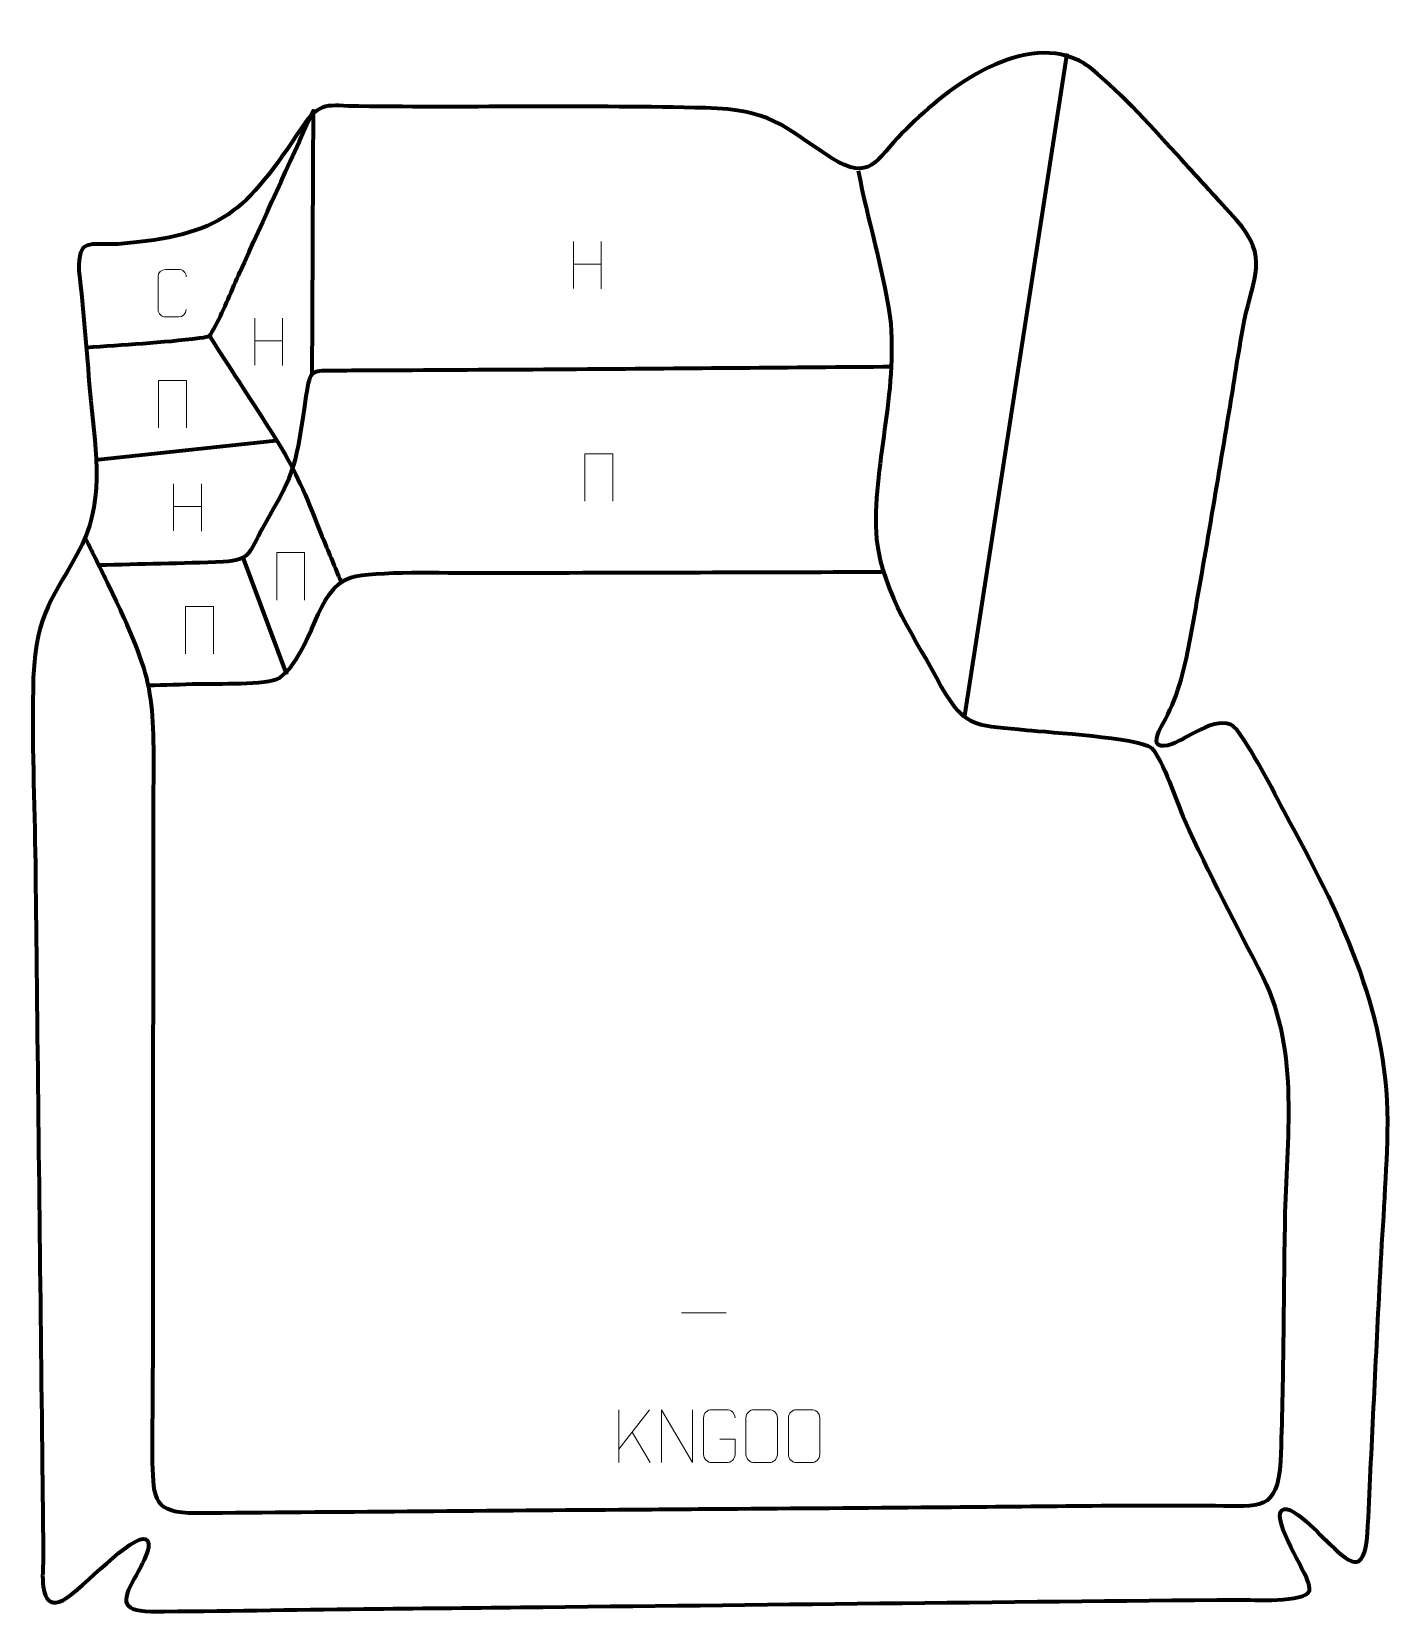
# Model space of a CAD drawing. Header units: millimetres. Extents: x 1146 to 1787, y 56 to 801.
import ezdxf

# ---------------------------------------------------------------- set-up
doc = ezdxf.new("R2010")
doc.units = ezdxf.units.MM
doc.header["$MEASUREMENT"] = 0
doc.layers.add('layer 2', color=7, linetype='Continuous')
doc.layers.add('layer 3', color=7, linetype='Continuous')

msp = doc.modelspace()

# ---------------------------------------------------------------- linework, layer by layer
at = {"layer": 'layer 2', "color": 142, "lineweight": 158}
for points in [[(1634.6653, 790.511), (1634.6653, 790.511), (1586.2282, 477.1304), (1586.2282, 477.1304)], [(1176.4639, 598.8684), (1176.4639, 598.8684), (1261.717, 607.9464), (1261.717, 607.9464)], [(1246.132, 552.8543), (1246.132, 552.8543), (1266.7288, 497.6151), (1266.7288, 497.6151)]]:
    msp.add_open_spline(points, degree=3, dxfattribs=at)
for points, knots in [([(1172.1875, 651.8274), (1189.719, 653.2532), (1208.2806, 654.108), (1225.6168, 656.3409), (1225.6168, 656.3409), (1230.7846, 657.0064), (1230.3987, 656.8565), (1233.1514, 662.0246), (1233.1514, 662.0246), (1237.4458, 670.0872), (1240.9708, 678.9924), (1244.6769, 687.3726), (1244.6769, 687.3726), (1256.202, 712.7272), (1267.7272, 738.0817), (1279.2527, 763.4361), (1279.2527, 763.4361), (1279.0162, 722.5138), (1278.8773, 679.9573), (1278.6408, 639.0349)], [0, 0, 0, 0, 0.16666667, 0.16666667, 0.16666667, 0.16666667, 0.33333333, 0.33333333, 0.33333333, 0.33333333, 0.5, 0.5, 0.5, 0.5, 0.66666667, 0.66666667, 0.66666667, 0.66666667, 1, 1, 1, 1]), ([(1536.3312, 735.1265), (1540.6449, 712.336), (1547.9487, 689.0694), (1551.2846, 666.4252), (1551.2846, 666.4252), (1555.3443, 629.8908), (1542.6321, 596.0948), (1544.9016, 561.2433), (1544.9016, 561.2433), (1548.3907, 534.693), (1563.3193, 514.8048), (1575.4821, 491.7762), (1575.4821, 491.7762), (1586.9675, 471.3602), (1594.0354, 473.7868), (1615.7722, 471.4089), (1615.7722, 471.4089), (1626.3963, 470.3371), (1667.8547, 467.8902), (1674.5763, 463.0751), (1674.5763, 463.0751), (1680.3391, 456.8531), (1686.2727, 437.9042), (1690.2242, 428.9937), (1690.2242, 428.9937), (1701.8027, 403.3198), (1714.4791, 379.5845), (1727.3303, 354.6428), (1727.3303, 354.6428), (1744.5262, 319.1956), (1738.227, 278.16), (1737.4901, 239.9584), (1737.4901, 239.9584), (1736.796, 202.255), (1736.8886, 164.2788), (1735.481, 126.6252), (1735.481, 126.6252), (1734.0152, 102.8508), (1725.6015, 105.3435), (1704.8503, 105.5072), (1704.8503, 105.5072), (1660.7429, 105.8341), (1616.1804, 105.0672), (1572.03, 104.7348), (1572.03, 104.7348), (1539.1395, 104.4873), (1506.2489, 104.2396), (1473.3584, 103.9921), (1473.3584, 103.9921), (1465.0316, 103.9294), (1456.7049, 103.8667), (1448.3782, 103.8041), (1448.3782, 103.8041), (1440.0515, 103.7414), (1431.7247, 103.6787), (1423.398, 103.616), (1423.398, 103.616), (1356.8996, 103.1184), (1290.4014, 102.5307), (1223.9027, 102.0728), (1223.9027, 102.0728), (1204.2397, 101.9374), (1203.9929, 108.5806), (1203.5178, 126.0306), (1203.5178, 126.0306), (1203.2312, 136.5584), (1203.6655, 146.9943), (1203.707, 157.5045), (1203.707, 157.5045), (1203.7261, 177.0973), (1203.7453, 196.6901), (1203.7645, 216.2829), (1203.7645, 216.2829), (1203.7967, 249.2155), (1203.8289, 282.148), (1203.8611, 315.0806), (1203.8611, 315.0806), (1203.9014, 356.3506), (1203.9418, 397.6205), (1203.9821, 438.8905), (1203.9821, 438.8905), (1204.3781, 488.7541), (1205.0032, 493.8401), (1182.6535, 540.0097), (1182.6535, 540.0097), (1179.0764, 547.399), (1175.3943, 554.7417), (1171.7722, 562.1097)], [0, 0, 0, 0, 0.04347826, 0.04347826, 0.04347826, 0.04347826, 0.08695652, 0.08695652, 0.08695652, 0.08695652, 0.13043478, 0.13043478, 0.13043478, 0.13043478, 0.17391304, 0.17391304, 0.17391304, 0.17391304, 0.2173913, 0.2173913, 0.2173913, 0.2173913, 0.26086957, 0.26086957, 0.26086957, 0.26086957, 0.30434783, 0.30434783, 0.30434783, 0.30434783, 0.34782609, 0.34782609, 0.34782609, 0.34782609, 0.39130435, 0.39130435, 0.39130435, 0.39130435, 0.43478261, 0.43478261, 0.43478261, 0.43478261, 0.47826087, 0.47826087, 0.47826087, 0.47826087, 0.52173913, 0.52173913, 0.52173913, 0.52173913, 0.56521739, 0.56521739, 0.56521739, 0.56521739, 0.60869565, 0.60869565, 0.60869565, 0.60869565, 0.65217391, 0.65217391, 0.65217391, 0.65217391, 0.69565217, 0.69565217, 0.69565217, 0.69565217, 0.73913043, 0.73913043, 0.73913043, 0.73913043, 0.7826087, 0.7826087, 0.7826087, 0.7826087, 0.82608696, 0.82608696, 0.82608696, 0.82608696, 0.86956522, 0.86956522, 0.86956522, 0.86956522, 0.91304348, 0.91304348, 0.91304348, 0.91304348, 1, 1, 1, 1]), ([(1230.2371, 657.4544), (1239.3884, 643.0442), (1249.1768, 628.1649), (1258.3989, 613.8338), (1258.3989, 613.8338), (1267.8165, 599.1987), (1272.4627, 590.1957), (1278.9194, 574.0043), (1278.9194, 574.0043), (1280.6262, 569.7241), (1282.307, 565.4445), (1284.0711, 561.1867), (1284.0711, 561.1867), (1286.8155, 554.6093), (1289.5584, 548.0313), (1292.3015, 541.4534)], [0, 0, 0, 0, 0.2, 0.2, 0.2, 0.2, 0.4, 0.4, 0.4, 0.4, 0.6, 0.6, 0.6, 0.6, 1, 1, 1, 1]), ([(1178.0784, 549.2554), (1197.6298, 549.8633), (1217.3517, 550.1059), (1236.8664, 550.905), (1236.8664, 550.905), (1249.9964, 551.6967), (1249.4365, 555.6378), (1255.1863, 566.2295), (1255.1863, 566.2295), (1272.258, 595.9301), (1270.7344, 595.2982), (1276.0255, 628.8651), (1276.0255, 628.8651), (1278.1723, 642.4845), (1278.4163, 640.7657), (1290.7192, 640.9898), (1290.7192, 640.9898), (1302.5249, 641.2049), (1314.2689, 641.1233), (1326.0651, 641.1878), (1326.0651, 641.1878), (1353.6032, 641.4007), (1381.142, 641.4926), (1408.6802, 641.7051), (1408.6802, 641.7051), (1456.6473, 642.087), (1504.6144, 642.4688), (1552.5816, 642.8507)], [0, 0, 0, 0, 0.125, 0.125, 0.125, 0.125, 0.25, 0.25, 0.25, 0.25, 0.375, 0.375, 0.375, 0.375, 0.5, 0.5, 0.5, 0.5, 0.625, 0.625, 0.625, 0.625, 0.75, 0.75, 0.75, 0.75, 1, 1, 1, 1]), ([(1201.3486, 492.5203), (1209.2789, 492.7562), (1217.2092, 492.9921), (1225.1395, 493.228), (1225.1395, 493.228), (1233.2842, 493.3904), (1257.4096, 492.6668), (1263.5259, 496.0104), (1263.5259, 496.0104), (1279.4495, 508.5107), (1280.5041, 538.3376), (1296.9976, 543.3419), (1296.9976, 543.3419), (1308.0261, 546.688), (1342.7608, 545.4885), (1356.2535, 545.5239), (1356.2535, 545.5239), (1389.5565, 545.6111), (1422.8597, 545.6942), (1456.1628, 545.7793), (1456.1628, 545.7793), (1486.5519, 545.8569), (1516.941, 545.9345), (1547.3301, 546.0121)], [0, 0, 0, 0, 0.14285714, 0.14285714, 0.14285714, 0.14285714, 0.28571429, 0.28571429, 0.28571429, 0.28571429, 0.42857143, 0.42857143, 0.42857143, 0.42857143, 0.57142857, 0.57142857, 0.57142857, 0.57142857, 0.71428571, 0.71428571, 0.71428571, 0.71428571, 1, 1, 1, 1])]:
    msp.add_open_spline(points, degree=3, knots=knots, dxfattribs=at)
at = {"layer": 'layer 2', "color": 142, "lineweight": 9}
for points in [[(1401.9675, 701.8431), (1401.9675, 701.8431), (1401.9675, 679.6511), (1401.9675, 679.6511)], [(1415.0828, 701.8431), (1415.0828, 701.8431), (1415.0828, 679.4935), (1415.0828, 679.4935)], [(1401.985, 691.201), (1401.985, 691.201), (1415.0828, 691.201), (1415.0828, 691.201)], [(1251.699, 665.6922), (1251.699, 665.6922), (1251.699, 643.5003), (1251.699, 643.5003)], [(1264.8142, 665.6922), (1264.8142, 665.6922), (1264.8142, 643.3427), (1264.8142, 643.3427)], [(1251.7164, 655.0502), (1251.7164, 655.0502), (1264.8142, 655.0502), (1264.8142, 655.0502)], [(1213.4236, 587.5508), (1213.4236, 587.5508), (1213.4236, 565.3589), (1213.4236, 565.3589)], [(1226.5389, 587.5508), (1226.5389, 587.5508), (1226.5389, 565.2012), (1226.5389, 565.2012)], [(1213.4411, 576.9088), (1213.4411, 576.9088), (1226.5389, 576.9088), (1226.5389, 576.9088)], [(1452.9821, 196.6218), (1452.9821, 196.6218), (1473.9814, 196.6218), (1473.9814, 196.6218)], [(1423.4462, 150.8913), (1423.4462, 150.8913), (1423.4462, 125.9386), (1423.4462, 125.9386)], [(1437.8219, 150.8913), (1437.8219, 150.8913), (1423.4462, 132.2522), (1423.4462, 132.2522)], [(1438.1472, 126.0343), (1438.1472, 126.0343), (1429.6771, 140.3475), (1429.6771, 140.3475)]]:
    msp.add_open_spline(points, degree=3, dxfattribs=at)
for points, knots in [([(1219.3973, 669.6879), (1219.2721, 667.607), (1217.7699, 666.2818), (1215.8463, 666.2721), (1215.8463, 666.2721), (1213.7578, 666.2725), (1211.6692, 666.2725), (1209.581, 666.2721), (1209.581, 666.2721), (1207.8569, 666.1777), (1206.0906, 667.8656), (1206.1006, 669.6724), (1206.1006, 669.6724), (1206.1009, 674.8403), (1206.1009, 680.0079), (1206.1006, 685.1751), (1206.1006, 685.1751), (1206.1044, 687.0901), (1207.6688, 688.63), (1209.5966, 688.6179), (1209.5966, 688.6179), (1211.6796, 688.6179), (1213.763, 688.6179), (1215.8463, 688.6179), (1215.8463, 688.6179), (1217.5898, 688.6497), (1219.3734, 687.3138), (1219.3973, 685.1305)], [0, 0, 0, 0, 0.125, 0.125, 0.125, 0.125, 0.25, 0.25, 0.25, 0.25, 0.375, 0.375, 0.375, 0.375, 0.5, 0.5, 0.5, 0.5, 0.625, 0.625, 0.625, 0.625, 0.75, 0.75, 0.75, 0.75, 1, 1, 1, 1]), ([(1206.3674, 613.8834), (1206.3674, 613.8834), (1206.3674, 636.233), (1206.3674, 636.233), (1206.3674, 636.233), (1206.3674, 636.233), (1219.4853, 636.233), (1219.4853, 636.233), (1219.4853, 636.233), (1219.4853, 636.233), (1219.4853, 613.8834), (1219.4853, 613.8834)], [0, 0, 0, 0, 0.25, 0.25, 0.25, 0.25, 0.5, 0.5, 0.5, 0.5, 1, 1, 1, 1]), ([(1407.4447, 579.3125), (1407.4447, 579.3125), (1407.4447, 601.6621), (1407.4447, 601.6621), (1407.4447, 601.6621), (1407.4447, 601.6621), (1420.5626, 601.6621), (1420.5626, 601.6621), (1420.5626, 601.6621), (1420.5626, 601.6621), (1420.5626, 579.3125), (1420.5626, 579.3125)], [0, 0, 0, 0, 0.25, 0.25, 0.25, 0.25, 0.5, 0.5, 0.5, 0.5, 1, 1, 1, 1]), ([(1262.1047, 532.7471), (1262.1047, 532.7471), (1262.1047, 555.0967), (1262.1047, 555.0967), (1262.1047, 555.0967), (1262.1047, 555.0967), (1275.2226, 555.0967), (1275.2226, 555.0967), (1275.2226, 555.0967), (1275.2226, 555.0967), (1275.2226, 532.7471), (1275.2226, 532.7471)], [0, 0, 0, 0, 0.25, 0.25, 0.25, 0.25, 0.5, 0.5, 0.5, 0.5, 1, 1, 1, 1]), ([(1219.0675, 507.3481), (1219.0675, 507.3481), (1219.0675, 529.6977), (1219.0675, 529.6977), (1219.0675, 529.6977), (1219.0675, 529.6977), (1232.1854, 529.6977), (1232.1854, 529.6977), (1232.1854, 529.6977), (1232.1854, 529.6977), (1232.1854, 507.3481), (1232.1854, 507.3481)], [0, 0, 0, 0, 0.25, 0.25, 0.25, 0.25, 0.5, 0.5, 0.5, 0.5, 1, 1, 1, 1]), ([(1443.4689, 125.9386), (1443.4689, 125.9386), (1443.4689, 150.8914), (1443.4689, 150.8914), (1443.4689, 150.8914), (1443.4689, 150.8914), (1458.1232, 125.9386), (1458.1232, 125.9386), (1458.1232, 125.9386), (1458.1232, 125.9386), (1458.1232, 150.8914), (1458.1232, 150.8914)], [0, 0, 0, 0, 0.25, 0.25, 0.25, 0.25, 0.5, 0.5, 0.5, 0.5, 1, 1, 1, 1]), ([(1471.0502, 136.924), (1471.0502, 136.924), (1478.2181, 136.924), (1478.2181, 136.924), (1478.2181, 136.924), (1478.2181, 136.924), (1478.2181, 129.7561), (1478.2181, 129.7561), (1478.2181, 129.7561), (1478.0784, 127.4328), (1476.4013, 125.9533), (1474.2536, 125.9425), (1474.2536, 125.9425), (1471.9218, 125.9428), (1469.5899, 125.9428), (1467.2584, 125.9425), (1467.2584, 125.9425), (1465.3337, 125.8371), (1463.3615, 127.7215), (1463.3727, 129.7387), (1463.3727, 129.7387), (1463.3731, 135.5086), (1463.3731, 141.2781), (1463.3727, 147.0472), (1463.3727, 147.0472), (1463.3769, 149.1853), (1465.1237, 150.9044), (1467.2758, 150.8911), (1467.2758, 150.8911), (1469.6015, 150.8911), (1471.9275, 150.8911), (1474.2536, 150.8911), (1474.2536, 150.8911), (1476.2002, 150.9264), (1478.1915, 149.435), (1478.2181, 146.9973)], [0, 0, 0, 0, 0.1, 0.1, 0.1, 0.1, 0.2, 0.2, 0.2, 0.2, 0.3, 0.3, 0.3, 0.3, 0.4, 0.4, 0.4, 0.4, 0.5, 0.5, 0.5, 0.5, 0.6, 0.6, 0.6, 0.6, 0.7, 0.7, 0.7, 0.7, 0.8, 0.8, 0.8, 0.8, 1, 1, 1, 1]), ([(1487.2752, 150.8911), (1489.6008, 150.8911), (1491.9268, 150.8911), (1494.2529, 150.8911), (1494.2529, 150.8911), (1496.1994, 150.9266), (1498.1908, 149.4351), (1498.2174, 146.9975), (1498.2174, 146.9975), (1498.217, 141.2508), (1498.217, 135.5037), (1498.2174, 129.7562), (1498.2174, 129.7562), (1498.0777, 127.4329), (1496.4005, 125.9534), (1494.2529, 125.9426), (1494.2529, 125.9426), (1491.9211, 125.943), (1489.5893, 125.943), (1487.2578, 125.9426), (1487.2578, 125.9426), (1485.3329, 125.8372), (1483.3608, 127.7216), (1483.372, 129.7388), (1483.372, 129.7388), (1483.3724, 135.5087), (1483.3724, 141.2782), (1483.372, 147.0473), (1483.372, 147.0473), (1483.3763, 149.1853), (1485.1229, 150.9046), (1487.2752, 150.8911)], [0, 0, 0, 0, 0.11111111, 0.11111111, 0.11111111, 0.11111111, 0.22222222, 0.22222222, 0.22222222, 0.22222222, 0.33333333, 0.33333333, 0.33333333, 0.33333333, 0.44444444, 0.44444444, 0.44444444, 0.44444444, 0.55555556, 0.55555556, 0.55555556, 0.55555556, 0.66666667, 0.66666667, 0.66666667, 0.66666667, 0.77777778, 0.77777778, 0.77777778, 0.77777778, 1, 1, 1, 1]), ([(1507.2745, 150.8911), (1509.6002, 150.8911), (1511.9262, 150.8911), (1514.2522, 150.8911), (1514.2522, 150.8911), (1516.1988, 150.9266), (1518.1901, 149.4351), (1518.2168, 146.9975), (1518.2168, 146.9975), (1518.2164, 141.2508), (1518.2164, 135.5037), (1518.2168, 129.7562), (1518.2168, 129.7562), (1518.077, 127.4329), (1516.3999, 125.9534), (1514.2522, 125.9426), (1514.2522, 125.9426), (1511.9204, 125.943), (1509.5886, 125.943), (1507.2572, 125.9426), (1507.2572, 125.9426), (1505.3322, 125.8372), (1503.3602, 127.7216), (1503.3714, 129.7388), (1503.3714, 129.7388), (1503.3717, 135.5087), (1503.3717, 141.2782), (1503.3714, 147.0473), (1503.3714, 147.0473), (1503.3756, 149.1853), (1505.1222, 150.9046), (1507.2745, 150.8911)], [0, 0, 0, 0, 0.11111111, 0.11111111, 0.11111111, 0.11111111, 0.22222222, 0.22222222, 0.22222222, 0.22222222, 0.33333333, 0.33333333, 0.33333333, 0.33333333, 0.44444444, 0.44444444, 0.44444444, 0.44444444, 0.55555556, 0.55555556, 0.55555556, 0.55555556, 0.66666667, 0.66666667, 0.66666667, 0.66666667, 0.77777778, 0.77777778, 0.77777778, 0.77777778, 1, 1, 1, 1])]:
    msp.add_open_spline(points, degree=3, knots=knots, dxfattribs=at)
at = {"layer": 'layer 3', "color": 242, "lineweight": 158}
msp.add_open_spline([(1646.768, 782.9337), (1660.626, 771.7172), (1676.1915, 754.1283), (1688.5513, 740.6084), (1688.5513, 740.6084), (1697.2937, 731.0455), (1706.0269, 721.4775), (1714.6952, 711.8472), (1714.6952, 711.8472), (1730.2056, 694.5852), (1722.6111, 684.6936), (1718.5246, 664.8462), (1718.5246, 664.8462), (1715.8586, 651.3069), (1713.9134, 637.5331), (1711.6721, 623.9094), (1711.6721, 623.9094), (1705.6383, 587.5951), (1699.5936, 551.2902), (1693.0433, 515.0644), (1693.0433, 515.0644), (1690.7552, 502.4393), (1687.3342, 487.8011), (1681.1518, 476.522), (1681.1518, 476.522), (1678.1449, 471.4074), (1672.2487, 460.8777), (1684.1924, 464.7337), (1684.1924, 464.7337), (1692.4378, 467.9923), (1707.8977, 480.3757), (1714.8611, 471.5982), (1714.8611, 471.5982), (1724.1375, 459.0456), (1732.3758, 441.6653), (1740.0192, 427.6968), (1740.0192, 427.6968), (1765.2617, 381.1962), (1787.2923, 336.0305), (1785.9938, 281.7597), (1785.9938, 281.7597), (1785.4004, 258.5441), (1783.5049, 234.7192), (1782.3327, 211.4198), (1782.3327, 211.4198), (1780.3432, 171.8171), (1778.3786, 132.2197), (1776.5508, 92.6089), (1776.5508, 92.6089), (1774.8356, 71.9533), (1768.0795, 78.4439), (1756.9262, 89.1175), (1756.9262, 89.1175), (1754.8329, 91.1207), (1735.7384, 112.0275), (1735.1969, 100.7566), (1735.1969, 100.7566), (1735.9838, 89.7097), (1750.6805, 70.3576), (1749.0866, 65.5129), (1749.0866, 65.5129), (1747.1699, 59.6865), (1721.9788, 61.3076), (1715.9744, 61.2575), (1715.9744, 61.2575), (1602.9723, 60.3149), (1489.969, 58.8794), (1376.9686, 57.6956), (1376.9686, 57.6956), (1352.3657, 57.4382), (1327.763, 57.1808), (1303.1601, 56.9233), (1303.1601, 56.9233), (1269.7322, 56.5718), (1236.0656, 55.8438), (1202.6737, 55.7561), (1202.6737, 55.7561), (1187.4372, 56.016), (1189.3718, 61.5979), (1195.9243, 73.0672), (1195.9243, 73.0672), (1197.3396, 75.5445), (1206.9203, 92.0418), (1197.5393, 89.6813), (1197.5393, 89.6813), (1185.9523, 85.2686), (1165.3687, 60.2599), (1157.9549, 59.9155), (1157.9549, 59.9155), (1150.06, 59.5488), (1151.8498, 74.1638), (1151.8768, 79.507), (1151.8768, 79.507), (1151.9254, 89.11), (1151.7891, 98.7665), (1151.6798, 108.3717), (1151.6798, 108.3717), (1150.7226, 191.6837), (1149.7654, 274.9957), (1148.8081, 358.3076), (1148.8081, 358.3076), (1148.6167, 374.97), (1148.4252, 391.6324), (1148.2338, 408.2948), (1148.2338, 408.2948), (1147.8665, 437.224), (1146.4663, 467.2517), (1147.2594, 496.0558), (1147.2594, 496.0558), (1148.92, 528.283), (1156.4683, 532.4405), (1170.3164, 558.9471), (1170.3164, 558.9471), (1181.3257, 582.1267), (1176.0862, 606.7481), (1173.9718, 631.2047), (1173.9718, 631.2047), (1172.3438, 650.1258), (1171.1274, 669.097), (1168.7315, 687.9404), (1168.7315, 687.9404), (1168.4163, 703.8768), (1173.6116, 699.9324), (1187.1466, 700.6317), (1187.1466, 700.6317), (1236.924, 704.6423), (1247.1777, 715.6083), (1273.8877, 755.583), (1273.8877, 755.583), (1282.699, 768.436), (1285.8916, 765.7573), (1300.7931, 765.571), (1300.7931, 765.571), (1355.2407, 764.9767), (1409.9744, 766.1343), (1464.3512, 764.7964), (1464.3512, 764.7964), (1495.1902, 763.8664), (1499.4624, 757.0238), (1523.5515, 741.2714), (1523.5515, 741.2714), (1542.0131, 729.6556), (1544.6975, 740.1506), (1557.2653, 753.1835), (1557.2653, 753.1835), (1575.9465, 772.5559), (1612.0316, 800.8156), (1640.2983, 787.1581), (1640.2983, 787.1581), (1642.7624, 785.9021), (1644.5952, 784.6225), (1646.768, 782.9337)], degree=3, knots=[0, 0, 0, 0, 0.02564103, 0.02564103, 0.02564103, 0.02564103, 0.05128205, 0.05128205, 0.05128205, 0.05128205, 0.07692308, 0.07692308, 0.07692308, 0.07692308, 0.1025641, 0.1025641, 0.1025641, 0.1025641, 0.12820513, 0.12820513, 0.12820513, 0.12820513, 0.15384615, 0.15384615, 0.15384615, 0.15384615, 0.17948718, 0.17948718, 0.17948718, 0.17948718, 0.20512821, 0.20512821, 0.20512821, 0.20512821, 0.23076923, 0.23076923, 0.23076923, 0.23076923, 0.25641026, 0.25641026, 0.25641026, 0.25641026, 0.28205128, 0.28205128, 0.28205128, 0.28205128, 0.30769231, 0.30769231, 0.30769231, 0.30769231, 0.33333333, 0.33333333, 0.33333333, 0.33333333, 0.35897436, 0.35897436, 0.35897436, 0.35897436, 0.38461538, 0.38461538, 0.38461538, 0.38461538, 0.41025641, 0.41025641, 0.41025641, 0.41025641, 0.43589744, 0.43589744, 0.43589744, 0.43589744, 0.46153846, 0.46153846, 0.46153846, 0.46153846, 0.48717949, 0.48717949, 0.48717949, 0.48717949, 0.51282051, 0.51282051, 0.51282051, 0.51282051, 0.53846154, 0.53846154, 0.53846154, 0.53846154, 0.56410256, 0.56410256, 0.56410256, 0.56410256, 0.58974359, 0.58974359, 0.58974359, 0.58974359, 0.61538462, 0.61538462, 0.61538462, 0.61538462, 0.64102564, 0.64102564, 0.64102564, 0.64102564, 0.66666667, 0.66666667, 0.66666667, 0.66666667, 0.69230769, 0.69230769, 0.69230769, 0.69230769, 0.71794872, 0.71794872, 0.71794872, 0.71794872, 0.74358974, 0.74358974, 0.74358974, 0.74358974, 0.76923077, 0.76923077, 0.76923077, 0.76923077, 0.79487179, 0.79487179, 0.79487179, 0.79487179, 0.82051282, 0.82051282, 0.82051282, 0.82051282, 0.84615385, 0.84615385, 0.84615385, 0.84615385, 0.87179487, 0.87179487, 0.87179487, 0.87179487, 0.8974359, 0.8974359, 0.8974359, 0.8974359, 0.92307692, 0.92307692, 0.92307692, 0.92307692, 0.94871795, 0.94871795, 0.94871795, 0.94871795, 1, 1, 1, 1], dxfattribs=at)

doc.saveas('drawing.dxf')
